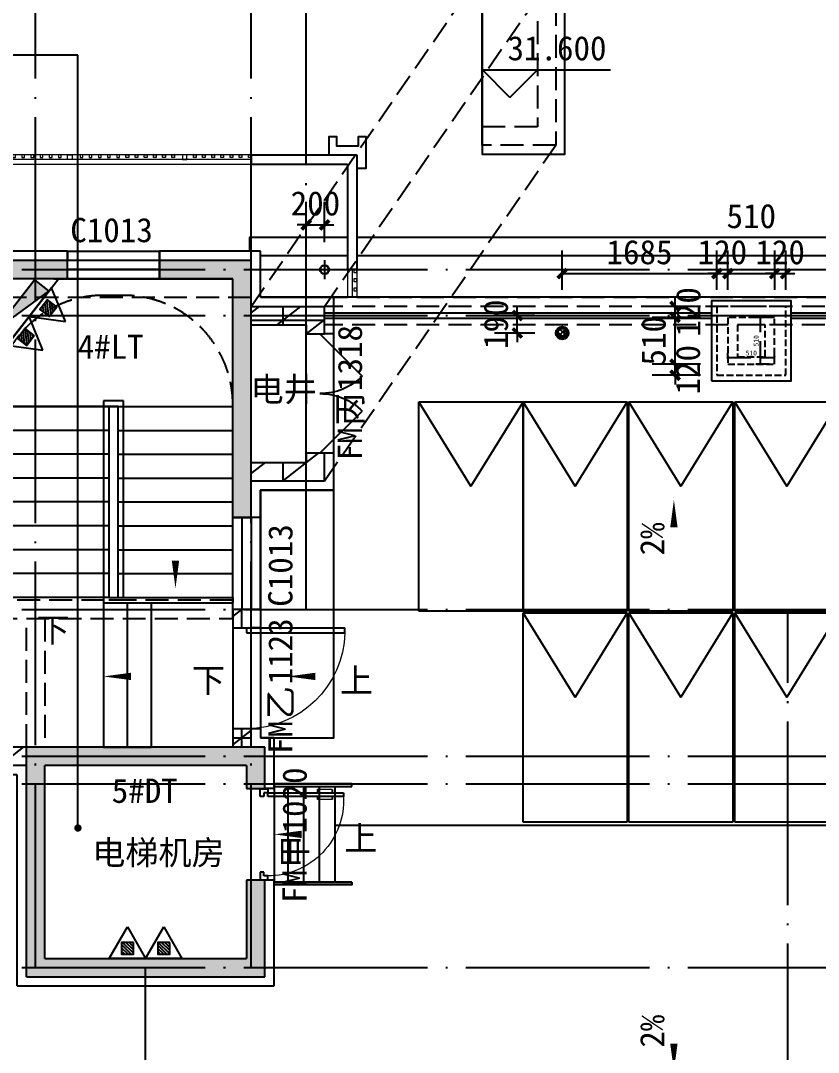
# Model space of a CAD drawing. Extents: x -46233 to 84150, y 109350 to 390860.
# Drawn here: x 16890 to 25584, y 340276 to 351512 of the extents above; entities that cross this region are included whole.
import ezdxf

# ---------------------------------------------------------------- set-up
doc = ezdxf.new("R2010")
doc.units = 0
doc.header["$LTSCALE"] = 1000
doc.header["$MEASUREMENT"] = 0
for name, pattern in [('125-核心筒-RF$0$DASH', [0.35, 0.25, -0.1]), ('3#-轴线$1$DOTE', [2.42, 2, -0.2, 0.02, -0.2]), ('3#楼机房平面$0$DASH', [0.35, 0.25, -0.1]), ('DASH', [0.35, 0.25, -0.1])]:
    doc.linetypes.add(name, pattern=pattern)
doc.layers.get('Defpoints').update_dxf_attribs({"color": 4, "linetype": 'DASH'})
for name, color, linetype in [('$0$A-ANNO-TEXT', 7, 'Continuous'), ('$6$A-ANNO-TEXT', 7, 'Continuous'), ('125-核心筒-RF$0$A-00-HX-113-wall-01Y$0$HRAL', 31, 'Continuous'), ('125-核心筒-RF$0$A-COLU-CONC-HATC', 204, 'Continuous'), ('125-核心筒-RF$0$A-DOOR', 51, 'Continuous'), ('125-核心筒-RF$0$A-FLOR-STRS', 51, 'Continuous'), ('125-核心筒-RF$0$A-ROOF', 241, 'Continuous'), ('125-核心筒-RF$0$A-WALL-BLOK', 131, 'Continuous'), ('125-核心筒-RF$0$A-WALL-CONC', 9, 'Continuous'), ('125-核心筒-RF$0$A-WALL-INSL', 241, 'Continuous'), ('125-核心筒-RF$0$D2C4-RF-LDT$0$A-DOOR', 51, 'Continuous'), ('125-核心筒-RF$0$EQUIP_消防', 7, 'Continuous'), ('125-核心筒-RF$0$EQUIP_灭火器', 7, 'Continuous'), ('125-核心筒-RF$0$P-FIRE-FH', 1, 'Continuous'), ('125-核心筒-RF$0$PIPE-消防', 1, 'Continuous'), ('3#-轴线$1$A-ANNO-DOTE', 10, '3#-轴线$1$DOTE'), ('3#楼机房平面$0$A-FLOR-HRAL', 71, 'Continuous'), ('3#楼机房平面$0$A-FLOR-UNDR', 177, 'Continuous'), ('3#楼机房平面$0$A-ROOF', 241, 'Continuous'), ('3#楼机房平面$0$A-WALL-INSL', 241, 'Continuous'), ('A-ANNO-DIM-SYMB', 3, 'Continuous'), ('A-ANNO-DIMS', 3, 'Continuous'), ('A-ANNO-LEVL', 3, 'Continuous'), ('A-ANNO-NOTE', 3, 'Continuous'), ('A-ANNO-SYMB', 3, 'Continuous'), ('A-ANNO-TEXT', 255, 'Continuous'), ('A-DRAN-SYMB', 243, 'Continuous'), ('A-WALL-INSL', 241, 'Continuous'), ('GF-光伏组件', 3, 'Continuous'), ('公区-MC编号-屋$0$A-ANNO-TEXT', 255, 'Continuous')]:
    doc.layers.add(name, color=color, linetype=linetype)
doc.layers.add('125-核心筒-RF$0$A-00-15-4#-PM-TF$0$00-装饰-剖', color=241, linetype='Continuous', lineweight=5)
doc.layers.add('125-核心筒-RF$0$A-00-15-4#-PM-TF$0$00-装饰-看', color=46, linetype='Continuous', lineweight=5)
doc.styles.add('3#楼机房平面$0$_TCH_DIM_T3', font='')
doc.styles.add('_TCH_DIM', font='')
doc.styles.add('_TCH_DIM_T3', font='')
doc.styles.get("Standard").update_dxf_attribs({"font": ''})
doc.styles.add('公区-MC编号-屋$0$Standard', font='')
doc.styles.get('3#楼机房平面$0$_TCH_DIM_T3').set_extended_font_data('SimSun')
doc.styles.get('_TCH_DIM').set_extended_font_data('SimSun')
doc.styles.get('_TCH_DIM_T3').set_extended_font_data('SimSun')
doc.styles.get('Standard').set_extended_font_data('SimSun')
doc.styles.get('公区-MC编号-屋$0$Standard').set_extended_font_data('SimSun')
doc.dimstyles.new('3#楼机房平面$0$_TCH_ARCH&&20', dxfattribs={"dimtxt": 52.869198, "dimasz": 20, "dimexe": 50, "dimexo": 60, "dimgap": 20, "dimtad": 1, "dimdec": 0, "dimzin": 0, "dimdsep": 46, "dimtxsty": '3#楼机房平面$0$_TCH_DIM_T3', "dimblk": '3#楼机房平面$0$_ArchTick', "dimcen": 0.09, "dimclrt": 7, "dimazin": 2, "dimtfac": 1, "dimtdec": 0, "dimtix": 1, "dimtmove": 2, "dimatfit": 3, "dimfxl": 100, "dimtolj": 1, "dimtzin": 0, "dimarcsym": 0})
doc.dimstyles.new('_TCH_ARCH&&100', dxfattribs={"dimtxt": 264.345992, "dimasz": 100, "dimexe": 250, "dimexo": 300, "dimgap": 100, "dimtad": 1, "dimdec": 0, "dimzin": 0, "dimdsep": 46, "dimtxsty": '_TCH_DIM_T3', "dimblk": 'ARCHTICK', "dimcen": 0.09, "dimclrt": 7, "dimazin": 2, "dimtfac": 1, "dimtdec": 0, "dimtix": 1, "dimtmove": 2, "dimatfit": 3, "dimfxl": 100, "dimtolj": 1, "dimtzin": 0, "dimarcsym": 0})
pattern_1 = [(0, (0, 0), (0, 350), []), (37.875, (400, 0), (-169.615, 218.077), []), (90, (400, 0), (-450, 3e-14), [])]

# ---------------------------------------------------------------- blocks, each defined once
blk = doc.blocks.new('3#-轴线')
at = {"layer": '3#-轴线$1$A-ANNO-DOTE'}
for points in [[(9250, -7100), (9250, 5500)], [(11600, -7100), (11600, 5500)], [(12200, -3200), (12200, 5500)], [(-3000, 500), (45757, 500)], [(-3000, 0), (45757, 0)], [(-3000, -3200), (45757, -3200)], [(17450, -16100), (17450, -3200)], [(-3000, -4800), (45757, -4800)], [(-3000, -5100), (45757, -5100)], [(-3000, -7100), (45757, -7100)], [(10450, -16100), (10450, -7100)]]:
    blk.add_lwpolyline(points, dxfattribs=at)
blk = doc.blocks.new('125-核心筒-RF$0$2-4#标准层核心筒$0$$TwtSys$00000434')
for p, q in [((-0.5, 0.5), (-0.5, -0.5)), ((-0.5, -0.5), (0.5, 0.5)), ((0.5, 0.5), (-0.5, 0.5)), ((0.5, -0.5), (0.5, 0.5)), ((-0.5, -0.5), (0.5, -0.5))]:
    blk.add_line(p, q)
blk.add_solid([(0.5, -0.5), (0.5, 0.5), (-0.5, -0.5)])
blk = doc.blocks.new('125-核心筒-RF$0$A$C344D27CE')
at = {"linetype": 'ByBlock'}
blk.add_lwpolyline([(1050, 848), (50, 848)], dxfattribs=at)
at = {"layer": '125-核心筒-RF$0$D2C4-RF-LDT$0$A-DOOR', "linetype": 'ByBlock'}
for p, q in [((1070, 848), (30, 848)), ((1070, 698), (30, 698)), ((1070, 528), (30, 528)), ((1070, 358), (30, 358)), ((1070, 188), (30, 188))]:
    blk.add_line(p, q, dxfattribs=at)
for points in [[(30, 0), (0, 0), (0, 848), (30, 848)], [(1070, 0), (1100, 0), (1100, 848), (1070, 848)]]:
    blk.add_lwpolyline(points, close=True, dxfattribs=at)
for points in [[(30, 0), (30, 848)], [(1070, 848), (1070, 0)]]:
    blk.add_lwpolyline(points, dxfattribs=at)
blk = doc.blocks.new('125-核心筒-RF$0$$TwtSys$00000546')
h = blk.add_hatch()
h.set_pattern_fill('ANSI31', color=256, scale=200, style=0)
h.set_pattern_definition([(45, (-38543.802, -6670.83), (-17.67767, 17.67767), [])])
h.paths.add_polyline_path([(-65, 174), (65, 174), (65, 44), (-65, 44)])
for points in [[(0, 344), (-198, 0), (198, 0)], [(-65, 174), (65, 174), (65, 44), (-65, 44)]]:
    blk.add_lwpolyline(points, close=True)
blk = doc.blocks.new('125-核心筒-RF$0$$DorLib2D$00000009')
for p, q in [((0.413, 0.905), (0.413, 0.081)), ((0.454, 0.905), (0.413, 0.905)), ((0.454, 0.081), (0.454, 0.905)), ((0.413, 0.782), (0.378, 0.782)), ((0.489, 0.782), (0.454, 0.782)), ((0.413, 0.624), (0.378, 0.624)), ((0.489, 0.624), (0.454, 0.624)), ((-0.494, 0.081), (-0.453, 0.081)), ((-0.494, -0.002), (-0.494, 0.081)), ((-0.453, 0.081), (-0.453, 0.039)), ((-0.453, 0.039), (-0.412, 0.039)), ((-0.412, 0.039), (-0.412, -0.002)), ((0.413, 0.081), (0.454, 0.081)), ((0.454, 0.039), (0.413, 0.039)), ((0.413, 0.039), (0.413, -0.002)), ((0.495, 0.081), (0.454, 0.081)), ((0.454, 0.081), (0.454, 0.039)), ((0.495, -0.002), (0.495, 0.081)), ((-0.494, -0.002), (-0.494, -0.002)), ((-0.412, -0.002), (-0.494, -0.002)), ((0.413, -0.002), (0.495, -0.002)), ((0.495, -0.002), (0.495, -0.002))]:
    blk.add_line(p, q)
at = {"lineweight": 13}
for p, q in [((0.378, 0.782), (0.378, 0.624)), ((0.489, 0.782), (0.489, 0.624))]:
    blk.add_line(p, q, dxfattribs=at)
blk.add_arc((0.372, 0.082), 0.825, 87.134, 180.0717, dxfattribs=at)
blk = doc.blocks.new('125-核心筒-RF$0$$TCHSYS$WIN2D')
for p, q in [((-0.5, 0.5), (0.5, 0.5)), ((-0.5, 0.5), (-0.5, -0.5)), ((0.5, 0.5), (0.5, -0.5)), ((0.5, 0.167), (-0.5, 0.167)), ((0.5, -0.167), (-0.5, -0.167)), ((-0.5, -0.5), (0.5, -0.5))]:
    blk.add_line(p, q)
blk = doc.blocks.new('125-核心筒-RF$0$$DorLib2D$00000116')
at = {"color": 0}
for p, q in [((-0.5, 0), (-0.1464, 0.3536)), ((0.5, 0), (0.1464, 0.3536))]:
    blk.add_line(p, q, dxfattribs=at)
for centre, start, end in [((-0.5, 0), 0, 45), ((0.5, 0), 135, 180)]:
    blk.add_arc(centre, 0.5, start, end, dxfattribs=at)
blk = doc.blocks.new('125-核心筒-RF$0$$ATTACHMENT$00000214')
h = blk.add_hatch()
h.set_pattern_fill('ANSI31', color=256, scale=200, style=0)
h.set_pattern_definition([(45, (-38543.802, -6842.639), (-17.67767, 17.67767), [])])
h.paths.add_polyline_path([(-65, 2), (65, 2), (65, -128), (-65, -128)])
for points in [[(0, 172), (-198, -172), (198, -172)], [(-65, 2), (65, 2), (65, -128), (-65, -128)]]:
    blk.add_lwpolyline(points, close=True)
blk = doc.blocks.new('125-核心筒-RF$0$$DorLib2D$00000001')
for p, q in [((0.45, 0.975), (0.5, 0.975)), ((0.45, 0), (0.45, 0.975)), ((0.5, 0), (0.5, 0.975)), ((0.5, 0), (0.45, 0))]:
    blk.add_line(p, q)
at = {"lineweight": 13}
blk.add_arc((0.475, 0), 0.975, 91.4693, 180, dxfattribs=at)
blk = doc.blocks.new('125-核心筒-RF')
at = {"layer": '125-核心筒-RF$0$A-COLU-CONC-HATC'}
for points in [[(2950, 5084), (3150, 5084), (3150, 5950), (2950, 6150)], [(3801, 5950), (3801, 6150), (2950, 6150), (3150, 5950)], [(3801, 5950), (3950, 5950), (3950, 6150), (3801, 6150)], [(5950, 6150), (4950, 6150), (4950, 5950), (5750, 5950)], [(5750, 5550), (5950, 5550), (5950, 6150), (5750, 5950)], [(5750, 3950), (5950, 3950), (5950, 5550), (5750, 5550)], [(3150, 2350), (3150, 5084), (2950, 5084), (2950, 2350)], [(5950, 3350), (5950, 3950), (5750, 3950), (5750, 3350)], [(3500, -1650), (3700, -1450), (3700, 650), (3500, 850)], [(5850, 650), (5850, 850), (3500, 850), (3700, 650)], [(5900, 650), (6100, 850), (5850, 850), (5850, 650)], [(5900, 650), (5900, 400), (6100, 400), (6100, 850)], [(6100, -1650), (6100, -600), (5900, -600), (5900, -1450)], [(3700, -1450), (3500, -1650), (6100, -1650), (5900, -1450)]]:
    blk.add_hatch(color=256, dxfattribs=at).paths.add_polyline_path(points)
h = blk.add_hatch(dxfattribs=at)
h.set_pattern_fill('空心砖', color=256, scale=100, style=0)
h.set_pattern_definition(pattern_1)
h.paths.add_polyline_path([(5950, 5650), (5950, 5450), (6550, 5450), (6750, 5650)])
h = blk.add_hatch(dxfattribs=at)
h.set_pattern_fill('空心砖', color=256, scale=100, style=0)
h.set_pattern_definition(pattern_1)
h.paths.add_polyline_path([(6550, 5450), (6550, 5350), (6750, 5350), (6750, 5650)])
h = blk.add_hatch(dxfattribs=at)
h.set_pattern_fill('空心砖', color=256, scale=100, style=0)
h.set_pattern_definition(pattern_1)
h.paths.add_polyline_path([(6750, 3750), (6750, 4050), (6550, 4050), (6550, 3950)])
h = blk.add_hatch(dxfattribs=at)
h.set_pattern_fill('空心砖', color=256, scale=100, style=0)
h.set_pattern_definition(pattern_1)
h.paths.add_polyline_path([(5950, 3950), (5950, 3750), (6750, 3750), (6550, 3950)])
h = blk.add_hatch(dxfattribs=at)
h.set_pattern_fill('空心砖', color=256, scale=100, style=0)
h.set_pattern_definition(pattern_1)
h.paths.add_polyline_path([(3150, 2350), (2950, 2350), (2950, 650), (3150, 850)])
h = blk.add_hatch(dxfattribs=at)
h.set_pattern_fill('空心砖', color=256, scale=100, style=0)
h.set_pattern_definition(pattern_1)
h.paths.add_polyline_path([(5750, 2350), (5750, 2150), (5950, 2150), (5950, 2350)])
h = blk.add_hatch(dxfattribs=at)
h.set_pattern_fill('空心砖', color=256, scale=100, style=0)
h.set_pattern_definition(pattern_1)
h.paths.add_polyline_path([(5950, 850), (5950, 1050), (5750, 1050), (5750, 850)])
h = blk.add_hatch(dxfattribs=at)
h.set_pattern_fill('空心砖', color=256, scale=100, style=0)
h.set_pattern_definition(pattern_1)
h.paths.add_polyline_path([(3500, 650), (3500, 850), (3150, 850), (2950, 650)])
at = {"layer": '125-核心筒-RF$0$A-00-15-4#-PM-TF$0$00-装饰-剖'}
for points in [[(3280, 7270), (3280, 7300), (3250, 7300), (3250, 7270)], [(3380, 7270), (3380, 7300), (3350, 7300), (3350, 7270)], [(3480, 7270), (3480, 7300), (3450, 7300), (3450, 7270)], [(3580, 7270), (3580, 7300), (3550, 7300), (3550, 7270)], [(3680, 7270), (3680, 7300), (3650, 7300), (3650, 7270)], [(3780, 7270), (3780, 7300), (3750, 7300), (3750, 7270)], [(3880, 7270), (3880, 7300), (3850, 7300), (3850, 7270)], [(3950, 7300), (4000, 7300), (4000, 7250), (3950, 7250)], [(4115, 7270), (4115, 7300), (4085, 7300), (4085, 7270)], [(4215, 7270), (4215, 7300), (4185, 7300), (4185, 7270)], [(4315, 7270), (4315, 7300), (4285, 7300), (4285, 7270)], [(4415, 7270), (4415, 7300), (4385, 7300), (4385, 7270)], [(4515, 7270), (4515, 7300), (4485, 7300), (4485, 7270)], [(4585, 7270), (4585, 7300), (4615, 7300), (4615, 7270)], [(4685, 7270), (4685, 7300), (4715, 7300), (4715, 7270)], [(4785, 7270), (4785, 7300), (4815, 7300), (4815, 7270)], [(4885, 7270), (4885, 7300), (4915, 7300), (4915, 7270)], [(4985, 7270), (4985, 7300), (5015, 7300), (5015, 7270)], [(5085, 7270), (5085, 7300), (5115, 7300), (5115, 7270)], [(5250, 7300), (5200, 7300), (5200, 7250), (5250, 7250)], [(5320, 7270), (5320, 7300), (5350, 7300), (5350, 7270)], [(5420, 7270), (5420, 7300), (5450, 7300), (5450, 7270)], [(5520, 7270), (5520, 7300), (5550, 7300), (5550, 7270)], [(5620, 7270), (5620, 7300), (5650, 7300), (5650, 7270)], [(5720, 7270), (5720, 7300), (5750, 7300), (5750, 7270)], [(5820, 7270), (5820, 7300), (5850, 7300), (5850, 7270)], [(5920, 7270), (5920, 7300), (5950, 7300), (5950, 7270)], [(2430, 6020), (2430, 6050), (2400, 6050), (2400, 6020)], [(7100, 6020), (7100, 6050), (7070, 6050), (7070, 6020)], [(2430, 5920), (2430, 5950), (2400, 5950), (2400, 5920)], [(2430, 5820), (2430, 5850), (2400, 5850), (2400, 5820)], [(7100, 5920), (7100, 5950), (7070, 5950), (7070, 5920)], [(7100, 5820), (7100, 5850), (7070, 5850), (7070, 5820)]]:
    blk.add_lwpolyline(points, close=True, dxfattribs=at)
at = {"layer": '125-核心筒-RF$0$A-00-15-4#-PM-TF$0$00-装饰-看', "color": 251}
for points in [[(2500, 5750), (2500, 7200), (7000, 7200), (7000, 5750)], [(5950, 7300), (3250, 7300)], [(5950, 7250), (3250, 7250)], [(2400, 6050), (2400, 5750)], [(2450, 6050), (2450, 5750)], [(7050, 6050), (7050, 5750)], [(7100, 6050), (7100, 5750)]]:
    blk.add_lwpolyline(points, dxfattribs=at)
at = {"layer": '125-核心筒-RF$0$A-00-HX-113-wall-01Y$0$HRAL'}
blk.add_lwpolyline([(6800, 7299), (6800, 7500), (6880, 7500), (6880, 7400), (7120, 7400), (7120, 7500), (7200, 7500), (7200, 7150), (7100, 7150)], dxfattribs=at)
at = {"layer": '125-核心筒-RF$0$A-DOOR'}
for p, q in [((6550, 4050), (6550, 5350)), ((6850, 4050), (6850, 5350)), ((5750, 2150), (5750, 1050)), ((6050, 2150), (6050, 1050))]:
    blk.add_line(p, q, dxfattribs=at)
at = {"layer": '125-核心筒-RF$0$A-FLOR-STRS'}
for p, q in [((5750, 5950), (3150, 5950)), ((3150, 5950), (3150, 4560)), ((5750, 4560), (5750, 5950)), ((4560, 4620), (4340, 4620)), ((4340, 4620), (4340, 2420)), ((4560, 2480), (4560, 4620)), ((3150, 4560), (3150, 2480)), ((4400, 4560), (3150, 4560)), ((3150, 4560), (5750, 4560)), ((4400, 4560), (4400, 2480)), ((4500, 4560), (4400, 4560)), ((4400, 4560), (4400, 2480)), ((4500, 2480), (4500, 4560)), ((4500, 4560), (5750, 4560)), ((4500, 2480), (4500, 4560)), ((5750, 2480), (5750, 4560)), ((4400, 4300), (3150, 4300)), ((4500, 4300), (5750, 4300)), ((4400, 4040), (3150, 4040)), ((4500, 4040), (5750, 4040)), ((4400, 3780), (3150, 3780)), ((4500, 3780), (5750, 3780)), ((4400, 3520), (3150, 3520)), ((4500, 3520), (5750, 3520)), ((4400, 3260), (3150, 3260)), ((4500, 3260), (5750, 3260)), ((4400, 3000), (3150, 3000)), ((4500, 3000), (5750, 3000)), ((4400, 2740), (3150, 2740)), ((4500, 2740), (5750, 2740)), ((4400, 2480), (3150, 2480)), ((4400, 2480), (5750, 2480)), ((4500, 2480), (5750, 2480)), ((4500, 2480), (4560, 2480)), ((5750, 2480), (5750, 2420)), ((4340, 2420), (4860, 2420)), ((4340, 2420), (4340, 850)), ((4340, 2420), (5750, 2420)), ((4500, 2450), (4400, 2450)), ((4600, 2420), (4600, 850)), ((4860, 2420), (4860, 850)), ((4340, 850), (4860, 850))]:
    blk.add_line(p, q, dxfattribs=at)
at = {"layer": '125-核心筒-RF$0$A-FLOR-STRS', "linetype": '125-核心筒-RF$0$DASH'}
blk.add_lwpolyline([(5750, 4580, 0.414214), (4560, 5770), (4340, 5770, 0.414214), (3150, 4580)], format="xyb", dxfattribs=at)
at = {"layer": '125-核心筒-RF$0$A-FLOR-STRS'}
blk.add_lwpolyline([(6050, 950), (6850, 950), (6850, 3650), (6050, 3650)], close=True, dxfattribs=at)
at = {"layer": '125-核心筒-RF$0$A-ROOF'}
blk.add_lwpolyline([(9369, 9406), (8469, 9406), (8469, 7306), (9369, 7306)], close=True, dxfattribs=at)
at = {"layer": '125-核心筒-RF$0$A-ROOF', "linetype": '125-核心筒-RF$0$DASH'}
for points in [[(5950, 5650), (8469, 9306)], [(6750, 5650), (9269, 9306)], [(6750, 3750), (9269, 7406)]]:
    blk.add_lwpolyline(points, dxfattribs=at)
for points in [[(9269, 7406), (8469, 7406), (8469, 9306), (9269, 9306)], [(9069, 7606), (8469, 7606), (8469, 9106), (9069, 9106)]]:
    blk.add_lwpolyline(points, close=True, dxfattribs=at)
at = {"layer": '125-核心筒-RF$0$A-WALL-BLOK'}
for p, q in [((3250, 7300), (2400, 7300)), ((2400, 7300), (2400, 6050)), ((3250, 7200), (2500, 7200)), ((2500, 7200), (2500, 6050)), ((3250, 7200), (3250, 7300)), ((5950, 7300), (7100, 7300)), ((5950, 7300), (5950, 7200)), ((5950, 7200), (7000, 7200)), ((7000, 7200), (7000, 6050)), ((7100, 7300), (7100, 6050)), ((2500, 6050), (2400, 6050)), ((7100, 6050), (7000, 6050)), ((3150, 5376), (3597, 5950)), ((3150, 5050), (3850, 5950)), ((5950, 5650), (6750, 5650)), ((6750, 5350), (6750, 5650)), ((5950, 5450), (6550, 5450)), ((6550, 5450), (6550, 5350)), ((6550, 5350), (6750, 5350)), ((6750, 4050), (6550, 4050)), ((6550, 4050), (6550, 3950)), ((6750, 3750), (6750, 4050)), ((5950, 3950), (6550, 3950)), ((5950, 3750), (6750, 3750)), ((5750, 3350), (5950, 3350)), ((2950, 2350), (2950, 650)), ((3150, 2350), (3150, 850)), ((5750, 2350), (5750, 2150)), ((5950, 2350), (5750, 2350)), ((5950, 2150), (5950, 2350)), ((5750, 2150), (5950, 2150)), ((5950, 1050), (5750, 1050)), ((5750, 1050), (5750, 850)), ((5950, 850), (5950, 1050)), ((3500, 850), (3150, 850)), ((3500, 650), (2950, 650))]:
    blk.add_line(p, q, dxfattribs=at)
at = {"layer": '125-核心筒-RF$0$A-WALL-CONC'}
for p, q in [((2950, 5084), (2950, 6150)), ((3801, 6150), (2950, 6150)), ((3950, 6150), (3801, 6150)), ((3950, 5950), (3950, 6150)), ((5950, 6150), (4950, 6150)), ((4950, 6150), (4950, 5950)), ((5950, 5550), (5950, 6150)), ((3150, 5084), (3150, 5950)), ((3801, 5950), (3150, 5950)), ((3801, 5950), (3950, 5950)), ((4950, 5950), (5750, 5950)), ((5750, 5550), (5750, 5950)), ((5750, 3950), (5750, 5550)), ((5950, 3950), (5950, 5550)), ((2950, 2350), (2950, 5084)), ((3150, 2350), (3150, 5084)), ((5750, 3350), (5750, 3950)), ((5950, 3350), (5950, 3950)), ((5750, 3350), (5950, 3350)), ((2950, 2350), (3150, 2350)), ((3500, -1650), (3500, 850)), ((5850, 850), (3500, 850)), ((6100, 850), (5850, 850)), ((6100, 400), (6100, 850)), ((3700, -1450), (3700, 650)), ((5850, 650), (3700, 650)), ((5900, 650), (5850, 650)), ((5900, 650), (5900, 400)), ((5900, 400), (6100, 400)), ((6100, -600), (5900, -600)), ((5900, -600), (5900, -1450)), ((6100, -1650), (6100, -600)), ((3700, -1450), (5900, -1450)), ((3500, -1650), (6100, -1650))]:
    blk.add_line(p, q, dxfattribs=at)
at = {"layer": '125-核心筒-RF$0$A-WALL-INSL'}
for p, q in [((2850, 5084), (2850, 6250)), ((3801, 6250), (2850, 6250)), ((3950, 6250), (3801, 6250)), ((3950, 6250), (3950, 6150)), ((4950, 6250), (4950, 6150)), ((6050, 6250), (4950, 6250)), ((6050, 5750), (6050, 6250)), ((6050, 5750), (6850, 5750)), ((6850, 5350), (6850, 5750)), ((6850, 5350), (6750, 5350)), ((2850, 2350), (2850, 5084)), ((6850, 4050), (6750, 4050)), ((6850, 3650), (6850, 4050)), ((6050, 3650), (6850, 3650)), ((6050, 3350), (6050, 3650)), ((2850, 2350), (2850, 550)), ((6050, 2350), (5950, 2350)), ((6050, 2350), (6050, 2150)), ((6050, 2150), (5950, 2150)), ((6050, 1050), (5950, 1050)), ((6050, 1050), (6050, 950)), ((6200, 950), (6050, 950)), ((6200, 400), (6200, 950)), ((3400, 550), (2850, 550)), ((3400, -1750), (3400, 550)), ((6200, 400), (6100, 400)), ((6200, -600), (6100, -600)), ((6200, -1750), (6200, -600)), ((3400, -1750), (6200, -1750))]:
    blk.add_line(p, q, dxfattribs=at)
at = {"layer": '125-核心筒-RF$0$PIPE-消防'}
for centre in [(3260, 5840), (3260, 5690)]:
    blk.add_circle(centre, 50, dxfattribs=at)
at = {"layer": 'Defpoints'}
for points in [[(3150, 2250), (5750, 2250), (5750, 2450), (3150, 2450)], [(3500, 2250), (3700, 2250), (3700, 850), (3500, 850)]]:
    blk.add_lwpolyline(points, close=True, dxfattribs=at)
at = {"rotation": 90}
blk.add_blockref('125-核心筒-RF$0$A$C344D27CE', (7048, -650), dxfattribs=at)
at = {"layer": '125-核心筒-RF$0$A-DOOR', "zscale": 300}
for name, p, xscale, yscale, rotation in [('125-核心筒-RF$0$$TCHSYS$WIN2D', (4450, 6100), -1000, 300, 180), ('125-核心筒-RF$0$$DorLib2D$00000116', (6700, 4700), 1300, -1300, 90), ('125-核心筒-RF$0$$TCHSYS$WIN2D', (5900, 2850), -1000, 300, 270), ('125-核心筒-RF$0$$DorLib2D$00000001', (5900, 1600), -1100, 1100, 270), ('125-核心筒-RF$0$$DorLib2D$00000009', (6050, -100), 1000, -1000, 90)]:
    blk.add_blockref(name, p, dxfattribs=dict(at, xscale=xscale, yscale=yscale, rotation=rotation))
at = {"layer": '125-核心筒-RF$0$EQUIP_消防', "linetype": 'ByBlock', "rotation": 232.1250163566028}
for p in [(3789, 5591), (3545, 5278)]:
    blk.add_blockref('125-核心筒-RF$0$$ATTACHMENT$00000214', p, dxfattribs=at)
at = {"layer": '125-核心筒-RF$0$EQUIP_灭火器', "xscale": -1}
for p in [(4602, -1450), (4998, -1450)]:
    blk.add_blockref('125-核心筒-RF$0$$TwtSys$00000546', p, dxfattribs=at)
at = {"layer": '125-核心筒-RF$0$P-FIRE-FH', "extrusion": (0, 0, -1), "xscale": 699.9999999999999, "yscale": 199.9999999999998, "zscale": -699.9999999999999, "rotation": 127.8749836433972}
blk.add_blockref('125-核心筒-RF$0$2-4#标准层核心筒$0$$TwtSys$00000434', (-3452, 5601), dxfattribs=at)
blk = doc.blocks.new('公区-MC编号-屋')
at = {"layer": '公区-MC编号-屋$0$A-ANNO-TEXT', "color": 2, "style": '公区-MC编号-屋$0$Standard'}
blk.add_text('C1013', height=264.3, dxfattribs=at).set_placement((-821, 7899))
for s, height, p in [('1318', 264.3, (2358, 6278)), ('丙', 264, (2358, 5900)), ('FM', 264.3, (2358, 5522)), ('C1013', 264.3, (1600, 3929)), ('1123', 264.3, (1600, 3083)), ('乙', 264, (1600, 2705)), ('FM', 264.3, (1600, 2327)), ('1020', 264.3, (1755, 1460)), ('甲', 264, (1755, 1082)), ('FM', 264.3, (1755, 704))]:
    blk.add_text(s, height=height, rotation=90, dxfattribs=at).set_placement(p)
blk = doc.blocks.new('3#楼机房平面$0$A$C317B7CB9')
at = {"layer": '3#楼机房平面$0$A-FLOR-UNDR'}
h = blk.add_hatch(dxfattribs=at)
h.set_pattern_fill('ANSI37', color=252, scale=25)
h.set_pattern_definition([(45, (-30550.538, 51016.675), (-28.0633, 28.0633), []), (135, (-30550.538, 51016.675), (-28.0633, -28.0633), [])])
edge = h.paths.add_edge_path()
edge.add_arc((0, 0), 70, 0, 360)
blk.add_circle((0, 0), 50, dxfattribs=at)
at = {"layer": '3#楼机房平面$0$A-ROOF'}
blk.add_circle((0, 0), 70, dxfattribs=at)
blk = doc.blocks.new('3#楼机房平面$0$_ArchTick')
at = {"color": 0, "linetype": 'ByBlock', "const_width": 0.4}
blk.add_lwpolyline([(-0.5, -0.5), (0.5, 0.5)], dxfattribs=at)
blk = doc.blocks.new('*D883')
at = {"layer": 'Defpoints', "color": 0, "lineweight": -2, "transparency": 16777216}
for p, q in [((6795, 7080), (6649, 7080)), ((6699, 6570), (6699, 7080)), ((6795, 6570), (6649, 6570))]:
    blk.add_line(p, q, dxfattribs=at)
at = {"layer": 'Defpoints', "color": 0, "transparency": 16777216}
for p in [(6699, 7080), (6855, 7080), (6855, 6570)]:
    blk.add_point(p, dxfattribs=at)
at = {"layer": 'Defpoints', "color": 0, "lineweight": -2, "transparency": 16777216, "xscale": 20, "yscale": 20, "zscale": 20}
for p, rotation in [((6699, 7080), 90), ((6699, 6570), 270)]:
    blk.add_blockref('3#楼机房平面$0$_ArchTick', p, dxfattribs=dict(at, rotation=rotation))
at = {"layer": 'Defpoints', "color": 7, "transparency": 16777216, "insert": (6653, 6825), "char_height": 52.9, "attachment_point": 5, "rotation": 90, "style": '3#楼机房平面$0$_TCH_DIM_T3'}
blk.add_mtext('\\A1;510', dxfattribs=at)
blk = doc.blocks.new('*D884')
at = {"layer": 'Defpoints', "color": 0, "lineweight": -2, "transparency": 16777216}
for p, q in [((6345, 6630), (6345, 6695)), ((6345, 6645), (6855, 6645)), ((6855, 6630), (6855, 6695))]:
    blk.add_line(p, q, dxfattribs=at)
at = {"layer": 'Defpoints', "color": 0, "transparency": 16777216}
for p in [(6855, 6645), (6345, 6570), (6855, 6570)]:
    blk.add_point(p, dxfattribs=at)
at = {"layer": 'Defpoints', "color": 0, "lineweight": -2, "transparency": 16777216, "xscale": 20, "yscale": 20, "zscale": 20, "rotation": 180}
blk.add_blockref('3#楼机房平面$0$_ArchTick', (6345, 6645), dxfattribs=at)
at = {"layer": 'Defpoints', "color": 0, "lineweight": -2, "transparency": 16777216, "xscale": 20, "yscale": 20, "zscale": 20}
blk.add_blockref('3#楼机房平面$0$_ArchTick', (6855, 6645), dxfattribs=at)
at = {"layer": 'Defpoints', "color": 7, "transparency": 16777216, "insert": (6600, 6692), "char_height": 52.9, "attachment_point": 5, "style": '3#楼机房平面$0$_TCH_DIM_T3'}
blk.add_mtext('\\A1;510', dxfattribs=at)
blk = doc.blocks.new('A$C1FA52222')
at = {"layer": 'GF-光伏组件'}
for p, q in [((0, -2278), (0, 0)), ((0, 0), (1134, 0)), ((1134, 0), (1134, -2278)), ((1134, -2278), (0, -2278))]:
    blk.add_line(p, q, dxfattribs=at)
blk.add_lwpolyline([(0, -2278), (567, -1359), (1134, -2278)], dxfattribs=at)
blk = doc.blocks.new('hythbgyth')
at = {"layer": 'Defpoints'}
blk.add_lwpolyline([(-203, 200), (41997, 200), (41997, -11300), (-203, -11300)], close=True, dxfattribs=at)
at = {"layer": 'GF-光伏组件', "rotation": 180}
for p in [(14559, -3218), (15693, -3218), (16847, -3218), (18001, -3218), (15693, -5516), (16847, -5516), (18001, -5516)]:
    blk.add_blockref('A$C1FA52222', p, dxfattribs=at)
blk = doc.blocks.new('GTRGTR')
at = {"layer": '$6$A-ANNO-TEXT', "color": 1}
for s, p in [('4#LT', (9706, -471)), ('5#DT', (10077, -5307))]:
    blk.add_text(s, height=264.3, dxfattribs=at).set_placement(p)
blk = doc.blocks.new('雨水管')
at = {"layer": 'A-DRAN-SYMB'}
for p, q in [((-5, 0), (205, 0)), ((100, 105), (100, -105))]:
    blk.add_line(p, q, dxfattribs=at)
for radius in [50, 45]:
    blk.add_circle((100, 0), radius, dxfattribs=at)
blk = doc.blocks.new('YHHYTG')
blk.add_blockref('雨水管', (1850, 7600))
blk = doc.blocks.new('_ArchTick')
at = {"color": 0, "linetype": 'ByBlock', "const_width": 0.4}
blk.add_lwpolyline([(-0.5, -0.5), (0.5, 0.5)], dxfattribs=at)
blk = doc.blocks.new('*D262')
at = {"layer": 'A-ANNO-DIMS', "color": 0, "lineweight": -2, "transparency": 16777216}
for p, q in [((20003, 349100), (20003, 349538)), ((20203, 349100), (20203, 349538)), ((20003, 349288), (19903, 349288)), ((20003, 349288), (20203, 349288)), ((20203, 349288), (20303, 349288))]:
    blk.add_line(p, q, dxfattribs=at)
at = {"layer": 'Defpoints', "color": 0, "transparency": 16777216}
for p in [(20203, 349288), (20003, 348800), (20203, 348800)]:
    blk.add_point(p, dxfattribs=at)
at = {"layer": 'A-ANNO-DIMS', "color": 0, "lineweight": -2, "transparency": 16777216, "xscale": 100, "yscale": 100, "zscale": 100}
blk.add_blockref('_ArchTick', (20003, 349288), dxfattribs=at)
at = {"layer": 'A-ANNO-DIMS', "color": 0, "lineweight": -2, "transparency": 16777216, "xscale": 100, "yscale": 100, "zscale": 100, "rotation": 180}
blk.add_blockref('_ArchTick', (20203, 349288), dxfattribs=at)
at = {"layer": 'A-ANNO-DIMS', "color": 7, "transparency": 16777216, "insert": (20103, 349520), "char_height": 264.3, "attachment_point": 5, "style": '_TCH_DIM_T3'}
blk.add_mtext('\\A1;200', dxfattribs=at)
blk = doc.blocks.new('*D292')
at = {"layer": 'A-ANNO-DIMS', "color": 0, "lineweight": -2, "transparency": 16777216}
for p, q in [((22303, 348300), (22303, 348400)), ((22493, 348300), (22053, 348300)), ((22303, 348110), (22303, 348300)), ((22493, 348110), (22053, 348110)), ((22303, 348110), (22303, 348010))]:
    blk.add_line(p, q, dxfattribs=at)
at = {"layer": 'Defpoints', "color": 0, "transparency": 16777216}
for p in [(22303, 348300), (22793, 348300), (22793, 348110)]:
    blk.add_point(p, dxfattribs=at)
at = {"layer": 'A-ANNO-DIMS', "color": 0, "lineweight": -2, "transparency": 16777216, "xscale": 100, "yscale": 100, "zscale": 100}
for p, rotation in [((22303, 348300), 270), ((22303, 348110), 90)]:
    blk.add_blockref('_ArchTick', p, dxfattribs=dict(at, rotation=rotation))
at = {"layer": 'A-ANNO-DIMS', "color": 7, "transparency": 16777216, "insert": (22071, 348205), "char_height": 264.3, "attachment_point": 5, "rotation": 90, "style": '_TCH_DIM_T3'}
blk.add_mtext('\\A1;190', dxfattribs=at)
blk = doc.blocks.new('*D293')
at = {"layer": 'A-ANNO-DIMS', "color": 0, "lineweight": -2, "transparency": 16777216}
for p, q in [((24022, 347770), (24022, 347870)), ((24298, 347770), (23772, 347770)), ((24022, 347650), (24022, 347770)), ((24298, 347650), (23772, 347650)), ((24022, 347650), (24022, 347550))]:
    blk.add_line(p, q, dxfattribs=at)
at = {"layer": 'Defpoints', "color": 0, "transparency": 16777216}
for p in [(24022, 347770), (24598, 347770), (24598, 347650)]:
    blk.add_point(p, dxfattribs=at)
at = {"layer": 'A-ANNO-DIMS', "color": 0, "lineweight": -2, "transparency": 16777216, "xscale": 100, "yscale": 100, "zscale": 100}
for p, rotation in [((24022, 347770), 270), ((24022, 347650), 90)]:
    blk.add_blockref('_ArchTick', p, dxfattribs=dict(at, rotation=rotation))
at = {"layer": 'A-ANNO-DIMS', "color": 7, "transparency": 16777216, "insert": (24164, 347710), "char_height": 264.3, "attachment_point": 5, "rotation": 90, "style": '_TCH_DIM_T3'}
blk.add_mtext('\\A1;120', dxfattribs=at)
blk = doc.blocks.new('*D294')
at = {"layer": 'A-ANNO-DIMS', "color": 0, "lineweight": -2, "transparency": 16777216}
for p, q in [((24022, 348280), (24022, 348380)), ((24298, 348280), (23772, 348280)), ((24022, 347770), (24022, 348280)), ((24298, 347770), (23772, 347770)), ((24022, 347770), (24022, 347670))]:
    blk.add_line(p, q, dxfattribs=at)
at = {"layer": 'Defpoints', "color": 0, "transparency": 16777216}
for p in [(24022, 348280), (24598, 348280), (24598, 347770)]:
    blk.add_point(p, dxfattribs=at)
at = {"layer": 'A-ANNO-DIMS', "color": 0, "lineweight": -2, "transparency": 16777216, "xscale": 100, "yscale": 100, "zscale": 100}
for p, rotation in [((24022, 348280), 270), ((24022, 347770), 90)]:
    blk.add_blockref('_ArchTick', p, dxfattribs=dict(at, rotation=rotation))
at = {"layer": 'A-ANNO-DIMS', "color": 7, "transparency": 16777216, "insert": (23790, 348025), "char_height": 264.3, "attachment_point": 5, "rotation": 90, "style": '_TCH_DIM_T3'}
blk.add_mtext('\\A1;510', dxfattribs=at)
blk = doc.blocks.new('*D295')
at = {"layer": 'A-ANNO-DIMS', "color": 0, "lineweight": -2, "transparency": 16777216}
for p, q in [((24022, 348400), (24022, 348500)), ((24298, 348400), (23772, 348400)), ((24022, 348280), (24022, 348400)), ((24298, 348280), (23772, 348280)), ((24022, 348280), (24022, 348180))]:
    blk.add_line(p, q, dxfattribs=at)
at = {"layer": 'Defpoints', "color": 0, "transparency": 16777216}
for p in [(24022, 348400), (24598, 348400), (24598, 348280)]:
    blk.add_point(p, dxfattribs=at)
at = {"layer": 'A-ANNO-DIMS', "color": 0, "lineweight": -2, "transparency": 16777216, "xscale": 100, "yscale": 100, "zscale": 100}
for p, rotation in [((24022, 348400), 270), ((24022, 348280), 90)]:
    blk.add_blockref('_ArchTick', p, dxfattribs=dict(at, rotation=rotation))
at = {"layer": 'A-ANNO-DIMS', "color": 7, "transparency": 16777216, "insert": (24168, 348340), "char_height": 264.3, "attachment_point": 5, "rotation": 90, "style": '_TCH_DIM_T3'}
blk.add_mtext('\\A1;120', dxfattribs=at)
blk = doc.blocks.new('*D296')
at = {"layer": 'A-ANNO-DIMS', "color": 0, "lineweight": -2, "transparency": 16777216}
for p, q in [((22793, 348580), (22793, 349007)), ((24478, 348580), (24478, 349007)), ((22793, 348757), (24478, 348757))]:
    blk.add_line(p, q, dxfattribs=at)
at = {"layer": 'Defpoints', "color": 0, "transparency": 16777216}
for p in [(24478, 348757), (22793, 348280), (24478, 348280)]:
    blk.add_point(p, dxfattribs=at)
at = {"layer": 'A-ANNO-DIMS', "color": 0, "lineweight": -2, "transparency": 16777216, "xscale": 100, "yscale": 100, "zscale": 100, "rotation": 180}
blk.add_blockref('_ArchTick', (22793, 348757), dxfattribs=at)
at = {"layer": 'A-ANNO-DIMS', "color": 0, "lineweight": -2, "transparency": 16777216, "xscale": 100, "yscale": 100, "zscale": 100}
blk.add_blockref('_ArchTick', (24478, 348757), dxfattribs=at)
at = {"layer": 'A-ANNO-DIMS', "color": 7, "transparency": 16777216, "insert": (23635, 348989), "char_height": 264.3, "attachment_point": 5, "style": '_TCH_DIM_T3'}
blk.add_mtext('\\A1;1685', dxfattribs=at)
blk = doc.blocks.new('*D297')
at = {"layer": 'A-ANNO-DIMS', "color": 0, "lineweight": -2, "transparency": 16777216}
for p, q in [((24478, 348580), (24478, 349007)), ((24598, 348580), (24598, 349007)), ((24478, 348757), (24378, 348757)), ((24478, 348757), (24598, 348757)), ((24598, 348757), (24698, 348757))]:
    blk.add_line(p, q, dxfattribs=at)
at = {"layer": 'Defpoints', "color": 0, "transparency": 16777216}
for p in [(24598, 348757), (24478, 348280), (24598, 348280)]:
    blk.add_point(p, dxfattribs=at)
at = {"layer": 'A-ANNO-DIMS', "color": 0, "lineweight": -2, "transparency": 16777216, "xscale": 100, "yscale": 100, "zscale": 100}
blk.add_blockref('_ArchTick', (24478, 348757), dxfattribs=at)
at = {"layer": 'A-ANNO-DIMS', "color": 0, "lineweight": -2, "transparency": 16777216, "xscale": 100, "yscale": 100, "zscale": 100, "rotation": 180}
blk.add_blockref('_ArchTick', (24598, 348757), dxfattribs=at)
at = {"layer": 'A-ANNO-DIMS', "color": 7, "transparency": 16777216, "insert": (24538, 348989), "char_height": 264.3, "attachment_point": 5, "style": '_TCH_DIM_T3'}
blk.add_mtext('\\A1;120', dxfattribs=at)
blk = doc.blocks.new('*D298')
at = {"layer": 'A-ANNO-DIMS', "color": 0, "lineweight": -2, "transparency": 16777216}
for p, q in [((24598, 348580), (24598, 349007)), ((25108, 348580), (25108, 349007)), ((24598, 348757), (25108, 348757))]:
    blk.add_line(p, q, dxfattribs=at)
at = {"layer": 'Defpoints', "color": 0, "transparency": 16777216}
for p in [(25108, 348757), (24598, 348280), (25108, 348280)]:
    blk.add_point(p, dxfattribs=at)
at = {"layer": 'A-ANNO-DIMS', "color": 0, "lineweight": -2, "transparency": 16777216, "xscale": 100, "yscale": 100, "zscale": 100, "rotation": 180}
blk.add_blockref('_ArchTick', (24598, 348757), dxfattribs=at)
at = {"layer": 'A-ANNO-DIMS', "color": 0, "lineweight": -2, "transparency": 16777216, "xscale": 100, "yscale": 100, "zscale": 100}
blk.add_blockref('_ArchTick', (25108, 348757), dxfattribs=at)
at = {"layer": 'A-ANNO-DIMS', "color": 7, "transparency": 16777216, "insert": (24853, 349382), "char_height": 264.3, "attachment_point": 5, "style": '_TCH_DIM_T3'}
blk.add_mtext('\\A1;510', dxfattribs=at)
blk = doc.blocks.new('*D299')
at = {"layer": 'A-ANNO-DIMS', "color": 0, "lineweight": -2, "transparency": 16777216}
for p, q in [((25108, 348580), (25108, 349007)), ((25228, 348580), (25228, 349007)), ((25108, 348757), (25008, 348757)), ((25108, 348757), (25228, 348757)), ((25228, 348757), (25328, 348757))]:
    blk.add_line(p, q, dxfattribs=at)
at = {"layer": 'Defpoints', "color": 0, "transparency": 16777216}
for p in [(25228, 348757), (25108, 348280), (25228, 348280)]:
    blk.add_point(p, dxfattribs=at)
at = {"layer": 'A-ANNO-DIMS', "color": 0, "lineweight": -2, "transparency": 16777216, "xscale": 100, "yscale": 100, "zscale": 100}
blk.add_blockref('_ArchTick', (25108, 348757), dxfattribs=at)
at = {"layer": 'A-ANNO-DIMS', "color": 0, "lineweight": -2, "transparency": 16777216, "xscale": 100, "yscale": 100, "zscale": 100, "rotation": 180}
blk.add_blockref('_ArchTick', (25228, 348757), dxfattribs=at)
at = {"layer": 'A-ANNO-DIMS', "color": 7, "transparency": 16777216, "insert": (25168, 348989), "char_height": 264.3, "attachment_point": 5, "style": '_TCH_DIM_T3'}
blk.add_mtext('\\A1;120', dxfattribs=at)
blk = doc.blocks.new('3#楼机房平面')
at = {"layer": '3#楼机房平面$0$A-FLOR-HRAL'}
for points in [[(1950, 7130), (6165.1, 7130)], [(7035.1, 7130), (13865, 7130)], [(1950, 7070), (6165.1, 7070)], [(7035.1, 7070), (13865, 7070)]]:
    blk.add_lwpolyline(points, dxfattribs=at)
at = {"layer": '3#楼机房平面$0$A-ROOF'}
for points in [[(18600.1, 7950), (2299.9, 7950)], [(2199.9, 7750), (1250, 7750)], [(18600.1, 7750), (2299.9, 7750)], [(19650, 7300), (1250, 7300)], [(2060, 1550), (18840, 1550)]]:
    blk.add_lwpolyline(points, dxfattribs=at)
at = {"layer": '3#楼机房平面$0$A-ROOF', "linetype": '3#楼机房平面$0$DASH'}
for points in [[(18950.1, 7200), (1950, 7200)], [(18950.1, 7000), (1950, 7000)]]:
    blk.add_lwpolyline(points, dxfattribs=at)
at = {"layer": '3#楼机房平面$0$A-ROOF'}
blk.add_lwpolyline([(6165.1, 6390), (7035.1, 6390), (7035.1, 7260), (6165.1, 7260)], close=True, dxfattribs=at)
at = {"layer": '3#楼机房平面$0$A-ROOF', "linetype": '3#楼机房平面$0$DASH', "ltscale": 0.3}
for points in [[(6225.1, 6450), (6975.1, 6450), (6975.1, 7200), (6225.1, 7200)], [(6345.1, 6570), (6855.1, 6570), (6855.1, 7080), (6345.1, 7080)], [(6450.1, 6650), (6750.1, 6650), (6750.1, 7000), (6450.1, 7000)]]:
    blk.add_lwpolyline(points, close=True, dxfattribs=at)
at = {"layer": '3#楼机房平面$0$A-WALL-INSL'}
blk.add_lwpolyline([(2199.9, 7950), (1130, 7950), (1130, 7800)], dxfattribs=at)
at = {"layer": 'Defpoints'}
blk.add_lwpolyline([(4504.5, 6874.7), (4561.4, 6883.4), (4577.3, 6943.3)], dxfattribs=at)
blk.add_circle((4540, 6910), 50, dxfattribs=at)
blk.add_blockref('3#楼机房平面$0$A$C317B7CB9', (4540, 6910))
for p1, p2, distance, picture, middle in [((6855.1, 6570), (6855.1, 7080), 155.9, '*D883', (6652.8, 6825)), ((6345.1, 6570), (6855.1, 6570), 75.4, '*D884', (6600.1, 6691.9))]:
    dim = blk.add_aligned_dim(p1=p1, p2=p2, distance=distance, dimstyle='3#楼机房平面$0$_TCH_ARCH&&20', dxfattribs=at)
    dim.commit()
    dim.dimension.update_dxf_attribs({"geometry": picture, "text_midpoint": middle})

msp = doc.modelspace()

# ---------------------------------------------------------------- linework, layer by layer
at = {"layer": 'A-ANNO-DIM-SYMB'}
msp.add_lwpolyline([(17227.7, 345200, 0, 0, 0), (17227.7, 347990, 0, 0, 0), (18577.7, 347990, 0, 0, 0), (18577.7, 345330, 0, 80, 0), (18577.7, 345630, 0, 0, 0)], format="xyseb", dxfattribs=at)
at = {"layer": 'A-ANNO-LEVL'}
for p, q in [((22222.5, 350674.4), (21922.5, 350974.4)), ((21922.5, 350974.4), (23319.1, 350974.4)), ((22222.5, 350674.4), (22522.5, 350974.4))]:
    msp.add_line(p, q, dxfattribs=at)
at = {"layer": 'A-ANNO-NOTE', "color": 1}
for p, q in [((17514.5, 351136.6), (12661.5, 351136.6)), ((17514.5, 342719.4), (17514.5, 351136.6))]:
    msp.add_line(p, q, dxfattribs=at)
at = {"layer": 'A-ANNO-NOTE', "color": 1, "const_width": 40}
msp.add_lwpolyline([(17514.5, 342699.4, 1), (17514.5, 342739.4, 1)], format="xyb", close=True, dxfattribs=at)
at = {"layer": 'A-ANNO-SYMB'}
for points in [[(24009.7, 345433.1, 0, 0, 0), (24009.7, 346293.1, 0, 80, 0), (24009.7, 345993.1, 0, 0, 0)], [(18652.7, 344370, 0, 0, 0), (17792.7, 344370, 0, 80, 0), (18092.7, 344370, 0, 0, 0)], [(20264.1, 344370, 0, 0, 0), (19803.2, 344370, 0, 80, 0), (20103.2, 344370, 0, 0, 0)], [(20312.7, 342650, 0, 0, 0), (19652.7, 342650, 0, 80, 0), (19952.7, 342650, 0, 0, 0)], [(24009.7, 340932.1, 0, 0, 0), (24009.7, 340072.1, 0, 80, 0), (24009.7, 340372.1, 0, 0, 0)]]:
    msp.add_lwpolyline(points, format="xyseb", dxfattribs=at)

# ---------------------------------------------------------------- block references
for name, p in [('3#-轴线', (7802.7, 348300)), ('125-核心筒-RF', (13452.7, 342750)), ('公区-MC编号-屋', (18252.7, 341200)), ('3#楼机房平面', (18252.7, 341200)), ('hythbgyth', (7806.2, 348300)), ('GTRGTR', (7806.2, 348300))]:
    msp.add_blockref(name, p)
at = {"layer": 'A-WALL-INSL'}
msp.add_blockref('YHHYTG', (18252.7, 341200), dxfattribs=at)

# ---------------------------------------------------------------- texts
at = {"layer": '$0$A-ANNO-TEXT'}
for s, p in [('电井', (19396.3, 347364.6)), ('电梯机房', (17671, 342319))]:
    msp.add_text(s, height=264.35, dxfattribs=at).set_placement(p)
at = {"layer": 'A-ANNO-TEXT', "color": 7, "style": '_TCH_DIM'}
for s, height, p in [('31.600', 264.35, (22196.3, 351079.4)), ('下', 264.3, (17064.5, 344745)), ('上', 264.3, (20369.1, 344195)), ('下', 264.3, (18757.7, 344195)), ('上', 264.3, (20417.7, 342475))]:
    msp.add_text(s, height=height, dxfattribs=at).set_placement(p)
for p in [(23904.7, 345688.1), (23904.7, 340327.1)]:
    msp.add_text('2%', height=264.35, rotation=90, dxfattribs=at).set_placement(p)

# ---------------------------------------------------------------- dimensions: what is measured, and where the dimension line sits
at = {"layer": 'A-ANNO-DIMS'}
for p1, p2, distance, picture, middle in [((20002.7, 348800), (20202.5, 348800), 487.9, '*D262', (20102.6, 349520.1)), ((22792.7, 348280), (24477.8, 348280), 477.2, '*D296', (23635.3, 348989.4)), ((24477.8, 348280), (24597.8, 348280), 477.2, '*D297', (24537.8, 348989.4)), ((25107.8, 348280), (25227.8, 348280), 477.2, '*D299', (25167.8, 348989.4)), ((22792.7, 348110), (22792.7, 348300), 489.4, '*D292', (22071.1, 348205)), ((24597.8, 347770), (24597.8, 348280), 575.8, '*D294', (23789.9, 348025))]:
    dim = msp.add_aligned_dim(p1=p1, p2=p2, distance=distance, dimstyle='_TCH_ARCH&&100', dxfattribs=at)
    dim.commit()
    dim.dimension.update_dxf_attribs({"geometry": picture, "text_midpoint": middle})
for base, p1, p2, angle, picture, middle in [((25107.8, 348757.2), (24597.8, 348280), (25107.8, 348280), 0, '*D298', (24852.8, 349382.2)), ((24022, 348400), (24597.8, 348280), (24597.8, 348400), 90, '*D295', (24168.3, 348340)), ((24022, 347770), (24597.8, 347650), (24597.8, 347770), 90, '*D293', (24164.4, 347710))]:
    dim = msp.add_linear_dim(base=base, p1=p1, p2=p2, angle=angle, dimstyle='_TCH_ARCH&&100', dxfattribs=at)
    dim.commit()
    dim.dimension.update_dxf_attribs({"geometry": picture, "text_midpoint": middle, "dimtype": 129})

doc.saveas('drawing.dxf')
